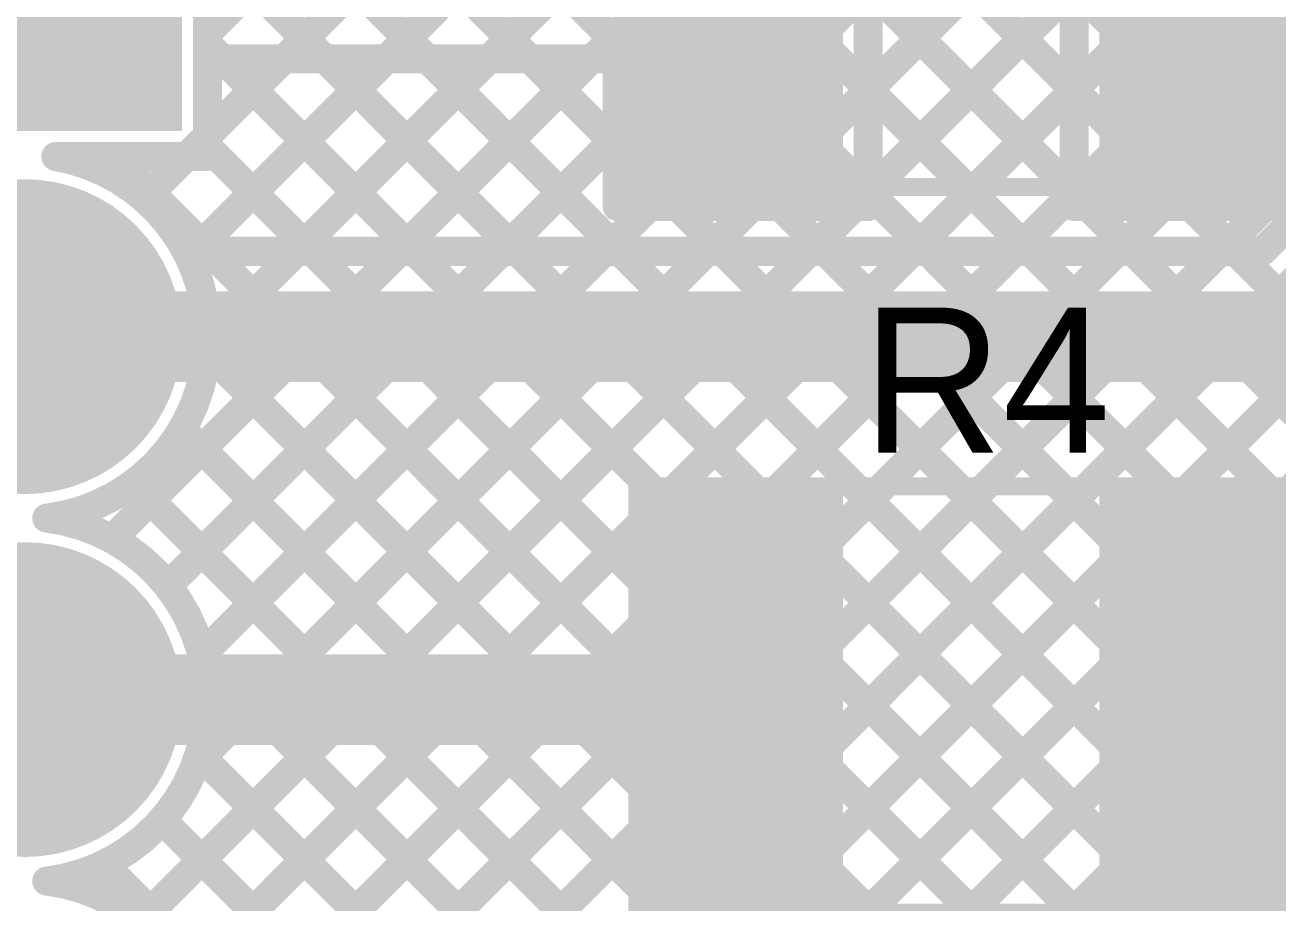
# Model space of a CAD drawing. Header units: millimetres. Extents: x 3.9 to 7.44, y 1.03 to 3.16.
# Drawn here: x 4.4202 to 4.7656, y 2.562 to 2.8038 of the extents above; entities that cross this region are included whole.
import ezdxf

# ---------------------------------------------------------------- set-up
doc = ezdxf.new("R2010")
doc.units = ezdxf.units.MM
doc.header["$MEASUREMENT"] = 0
for name, color, linetype in [('BottomLayer', 5, 'Continuous'), ('BottomSolder', 6, 'Continuous'), ('MultiLayer', 9, 'Continuous'), ('PadHoleLayer', 156, 'Continuous'), ('TopLayer', 1, 'Continuous'), ('TopOverlay', 2, 'Continuous'), ('TopPaste', 8, 'Continuous'), ('TopSolder', 216, 'Continuous')]:
    doc.layers.add(name, color=color, linetype=linetype)

# ---------------------------------------------------------------- blocks, each defined once
blk = doc.blocks.new('RES_1210_51')
at = {"layer": 'TopLayer'}
for points in [[(-0.08661, -0.05315), (-0.03937, -0.05315), (-0.08661, 0.05315), (-0.03937, 0.05315)], [(0.03937, -0.05315), (0.08661, -0.05315), (0.03937, 0.05315), (0.08661, 0.05315)]]:
    blk.add_solid(points, dxfattribs=at)
at = {"layer": 'TopOverlay', "const_width": 0.005}
for points in [[(-0.09198, -0.05875), (-0.09198, 0.05875)], [(-0.09198, 0.05875), (0.09201, 0.05875)], [(0.09201, -0.05875), (0.09201, 0.05875)], [(-0.09198, -0.05875), (0.09201, -0.05875)]]:
    blk.add_lwpolyline(points, dxfattribs=at)
at = {"layer": 'TopOverlay', "const_width": 0.0025}
for points in [[(-0.09323, 0.05875, 1), (-0.09073, 0.05875, 1)], [(-0.09323, 0.05875, 1), (-0.09073, 0.05875, 1)], [(0.09076, 0.05875, 1), (0.09326, 0.05875, 1)], [(0.09076, 0.05875, 1), (0.09326, 0.05875, 1)], [(-0.09323, -0.05875, 1), (-0.09073, -0.05875, 1)], [(-0.09323, -0.05875, 1), (-0.09073, -0.05875, 1)], [(0.09076, -0.05875, 1), (0.09326, -0.05875, 1)], [(0.09076, -0.05875, 1), (0.09326, -0.05875, 1)]]:
    blk.add_lwpolyline(points, format="xyb", close=True, dxfattribs=at)
at = {"layer": 'TopPaste'}
for points in [[(-0.08661, -0.05315), (-0.03937, -0.05315), (-0.08661, 0.05315), (-0.03937, 0.05315)], [(0.03937, -0.05315), (0.08661, -0.05315), (0.03937, 0.05315), (0.08661, 0.05315)]]:
    blk.add_solid(points, dxfattribs=at)
at = {"layer": 'TopSolder'}
for points in [[(-0.09061, -0.05715), (-0.03537, -0.05715), (-0.09061, 0.05715), (-0.03537, 0.05715)], [(0.03537, -0.05715), (0.09061, -0.05715), (0.03537, 0.05715), (0.09061, 0.05715)]]:
    blk.add_solid(points, dxfattribs=at)
blk = doc.blocks.new('RES_1210_53')
at = {"layer": 'TopLayer'}
for points in [[(-0.08661, -0.05315), (-0.03937, -0.05315), (-0.08661, 0.05315), (-0.03937, 0.05315)], [(0.03937, -0.05315), (0.08661, -0.05315), (0.03937, 0.05315), (0.08661, 0.05315)]]:
    blk.add_solid(points, dxfattribs=at)
at = {"layer": 'TopOverlay', "const_width": 0.005}
for points in [[(-0.09198, -0.05875), (-0.09198, 0.05875)], [(-0.09198, 0.05875), (0.09201, 0.05875)], [(0.09201, -0.05875), (0.09201, 0.05875)], [(-0.09198, -0.05875), (0.09201, -0.05875)]]:
    blk.add_lwpolyline(points, dxfattribs=at)
at = {"layer": 'TopOverlay', "const_width": 0.0025}
for points in [[(-0.09323, 0.05875, 1), (-0.09073, 0.05875, 1)], [(-0.09323, 0.05875, 1), (-0.09073, 0.05875, 1)], [(0.09076, 0.05875, 1), (0.09326, 0.05875, 1)], [(0.09076, 0.05875, 1), (0.09326, 0.05875, 1)], [(-0.09323, -0.05875, 1), (-0.09073, -0.05875, 1)], [(-0.09323, -0.05875, 1), (-0.09073, -0.05875, 1)], [(0.09076, -0.05875, 1), (0.09326, -0.05875, 1)], [(0.09076, -0.05875, 1), (0.09326, -0.05875, 1)]]:
    blk.add_lwpolyline(points, format="xyb", close=True, dxfattribs=at)
at = {"layer": 'TopPaste'}
for points in [[(-0.08661, -0.05315), (-0.03937, -0.05315), (-0.08661, 0.05315), (-0.03937, 0.05315)], [(0.03937, -0.05315), (0.08661, -0.05315), (0.03937, 0.05315), (0.08661, 0.05315)]]:
    blk.add_solid(points, dxfattribs=at)
at = {"layer": 'TopSolder'}
for points in [[(-0.09061, -0.05715), (-0.03537, -0.05715), (-0.09061, 0.05715), (-0.03537, 0.05715)], [(0.03537, -0.05715), (0.09061, -0.05715), (0.03537, 0.05715), (0.09061, 0.05715)]]:
    blk.add_solid(points, dxfattribs=at)
blk = doc.blocks.new('0705510042_59')
at = {"layer": 'BottomLayer', "const_width": 0.03937}
for points in [[(-0.44768, 0.45808, 1), (-0.40831, 0.45808, 1)], [(-0.34769, 0.45808, 1), (-0.30832, 0.45808, 1)]]:
    blk.add_lwpolyline(points, format="xyb", close=True, dxfattribs=at)
at = {"layer": 'BottomLayer'}
blk.add_solid([(-0.48863, 0.49745), (-0.56737, 0.49745), (-0.48863, 0.41871), (-0.56737, 0.41871)], dxfattribs=at)
at = {"layer": 'BottomSolder', "const_width": 0.04337}
for points in [[(-0.44969, 0.45808, 1), (-0.40631, 0.45808, 1)], [(-0.34969, 0.45808, 1), (-0.30632, 0.45808, 1)]]:
    blk.add_lwpolyline(points, format="xyb", close=True, dxfattribs=at)
at = {"layer": 'BottomSolder'}
blk.add_solid([(-0.48463, 0.50145), (-0.57137, 0.50145), (-0.48463, 0.41471), (-0.57137, 0.41471)], dxfattribs=at)
at = {"layer": 'MultiLayer', "const_width": 0.03937}
for points in [[(-0.44768, 0.45808, 1), (-0.40831, 0.45808, 1)], [(-0.34769, 0.45808, 1), (-0.30832, 0.45808, 1)]]:
    blk.add_lwpolyline(points, format="xyb", close=True, dxfattribs=at)
at = {"layer": 'MultiLayer'}
blk.add_solid([(-0.48863, 0.49745), (-0.56737, 0.49745), (-0.48863, 0.41871), (-0.56737, 0.41871)], dxfattribs=at)
at = {"layer": 'PadHoleLayer', "const_width": 0.02146}
for points in [[(-0.53873, 0.45808, 1), (-0.51727, 0.45808, 1)], [(-0.43873, 0.45808, 1), (-0.41727, 0.45808, 1)], [(-0.33873, 0.45808, 1), (-0.31727, 0.45808, 1)]]:
    blk.add_lwpolyline(points, format="xyb", close=True, dxfattribs=at)
at = {"layer": 'TopLayer', "const_width": 0.03937}
for points in [[(-0.44768, 0.45808, 1), (-0.40831, 0.45808, 1)], [(-0.34769, 0.45808, 1), (-0.30832, 0.45808, 1)]]:
    blk.add_lwpolyline(points, format="xyb", close=True, dxfattribs=at)
at = {"layer": 'TopLayer'}
blk.add_solid([(-0.48863, 0.49745), (-0.56737, 0.49745), (-0.48863, 0.41871), (-0.56737, 0.41871)], dxfattribs=at)
at = {"layer": 'TopSolder', "const_width": 0.04337}
for points in [[(-0.44969, 0.45808, 1), (-0.40631, 0.45808, 1)], [(-0.34969, 0.45808, 1), (-0.30632, 0.45808, 1)]]:
    blk.add_lwpolyline(points, format="xyb", close=True, dxfattribs=at)
at = {"layer": 'TopSolder'}
blk.add_solid([(-0.48463, 0.50145), (-0.57137, 0.50145), (-0.48463, 0.41471), (-0.57137, 0.41471)], dxfattribs=at)

msp = doc.modelspace()

# ---------------------------------------------------------------- linework, layer by layer
at = {"layer": 'BottomLayer', "const_width": 0.008}
for points in [[(4.35691, 2.997), (5.11056, 2.24336)], [(4.44283, 2.46294), (4.8949, 2.915)], [(4.44415, 2.66224), (4.69691, 2.915)], [(4.452, 2.55696), (4.81005, 2.915)], [(4.45862, 2.45043), (4.92318, 2.915)], [(4.45952, 2.64933), (4.72519, 2.915)], [(4.4647, 2.54137), (4.83833, 2.915)], [(4.46537, 2.74003), (4.64034, 2.915)], [(4.46734, 2.60058), (4.78176, 2.915)], [(4.46834, 2.40359), (4.97975, 2.915)], [(4.46846, 2.432), (4.95147, 2.915)], [(4.46889, 2.63042), (4.75348, 2.915)], [(4.47043, 2.71681), (4.66862, 2.915)], [(4.47044, 2.51883), (4.86661, 2.915)], [(4.47045, 2.77339), (4.61206, 2.915)], [(4.60862, 2.915), (5.10292, 2.4207)], [(4.6369, 2.915), (5.10977, 2.44214)], [(4.45089, 2.35785), (5.00423, 2.91119)], [(4.58778, 2.90755), (5.11233, 2.383)], [(4.46399, 2.34267), (5.01837, 2.89705)], [(4.48922, 2.89298), (5.11233, 2.26987)], [(4.57353, 2.89352), (5.11233, 2.35472)], [(4.55509, 2.88368), (5.11233, 2.32644)], [(4.47037, 2.32077), (5.03251, 2.88291)], [(4.47045, 2.80168), (4.55118, 2.88241)], [(4.53098, 2.8795), (5.11233, 2.29815)], [(4.44148, 2.2636), (5.04665, 2.86877)], [(4.47045, 2.76763), (4.47045, 2.86837)], [(4.45768, 2.25151), (5.0608, 2.85462)], [(4.47045, 2.85518), (5.10136, 2.22427)], [(4.47045, 2.8269), (5.08722, 2.21013)], [(4.47045, 2.79861), (5.07307, 2.19599)], [(4.46469, 2.76763), (4.47045, 2.77339)], [(4.47045, 2.77033), (5.05893, 2.18184)], [(4.42868, 2.76763), (4.47045, 2.76763)], [(4.44486, 2.76763), (5.04479, 2.1677)], [(4.4531, 2.75604), (4.46469, 2.76763)], [(4.47028, 2.71392), (5.03065, 2.15356)], [(4.46348, 2.69244), (4.91645, 2.23947)], [(4.45009, 2.67755), (4.9012, 2.22644)], [(4.46888, 2.63047), (4.88706, 2.21229)], [(4.46814, 2.60293), (4.87292, 2.19815)], [(4.45797, 2.58481), (4.85878, 2.18401)], [(4.4419, 2.5726), (4.84463, 2.16987)], [(4.43335, 2.56659), (4.4375, 2.57074)]]:
    msp.add_lwpolyline(points, dxfattribs=at)
at = {"layer": 'BottomLayer', "const_width": 0.004}
for points in [[(4.46845, 2.80168, 1), (4.47245, 2.80168, 1)], [(4.46845, 2.79861, 1), (4.47245, 2.79861, 1)], [(4.46845, 2.77339, 1), (4.47245, 2.77339, 1)], [(4.46845, 2.77339, 1), (4.47245, 2.77339, 1)], [(4.46845, 2.77033, 1), (4.47245, 2.77033, 1)], [(4.42668, 2.76763, 1), (4.43068, 2.76763, 1)], [(4.42668, 2.76763, 1), (4.43068, 2.76763, 1)], [(4.44286, 2.76763, 1), (4.44686, 2.76763, 1)], [(4.46268, 2.76763, 1), (4.46669, 2.76763, 1)], [(4.46268, 2.76763, 1), (4.46669, 2.76763, 1)], [(4.46845, 2.76763, 1), (4.47245, 2.76763, 1)], [(4.46845, 2.76763, 1), (4.47245, 2.76763, 1)], [(4.4511, 2.75604, 1), (4.4551, 2.75604, 1)], [(4.46337, 2.74003, 1), (4.46737, 2.74003, 1)], [(4.46845, 2.718, 1), (4.47245, 2.718, 1)], [(4.46845, 2.718, 1), (4.47245, 2.718, 1)], [(4.46843, 2.71681, 1), (4.47243, 2.71681, 1)], [(4.46828, 2.71392, 1), (4.47228, 2.71392, 1)], [(4.46148, 2.69244, 1), (4.46548, 2.69244, 1)], [(4.44809, 2.67755, 1), (4.45209, 2.67755, 1)], [(4.42417, 2.668, 1), (4.42817, 2.668, 1)], [(4.42417, 2.668, 1), (4.42817, 2.668, 1)], [(4.44215, 2.66224, 1), (4.44615, 2.66224, 1)], [(4.45752, 2.64933, 1), (4.46152, 2.64933, 1)], [(4.46688, 2.63047, 1), (4.47088, 2.63047, 1)], [(4.46689, 2.63042, 1), (4.47089, 2.63042, 1)], [(4.46845, 2.618, 1), (4.47245, 2.618, 1)], [(4.46845, 2.618, 1), (4.47245, 2.618, 1)], [(4.46534, 2.60058, 1), (4.46934, 2.60058, 1)], [(4.46614, 2.60293, 1), (4.47014, 2.60293, 1)], [(4.45597, 2.58481, 1), (4.45997, 2.58481, 1)], [(4.4399, 2.5726, 1), (4.4439, 2.5726, 1)], [(4.4355, 2.57074, 1), (4.4395, 2.57074, 1)], [(4.42417, 2.568, 1), (4.42817, 2.568, 1)], [(4.42417, 2.568, 1), (4.42817, 2.568, 1)], [(4.43135, 2.56659, 1), (4.43535, 2.56659, 1)]]:
    msp.add_lwpolyline(points, format="xyb", close=True, dxfattribs=at)
at = {"layer": 'BottomLayer', "const_width": 0.008}
for points in [[(4.42868, 2.76763, -0.364787), (4.47045, 2.718)], [(4.47045, 2.718, -0.379116), (4.42617, 2.668)], [(4.42617, 2.668, -0.379116), (4.47045, 2.618)], [(4.47045, 2.618, -0.379116), (4.42617, 2.568)], [(4.42617, 2.568, -0.379116), (4.47045, 2.518)]]:
    msp.add_lwpolyline(points, format="xyb", dxfattribs=at)
at = {"layer": 'TopLayer'}
for points, const_width in [([(4.65263, 2.75385), (4.65263, 2.88215)], 0.008), ([(4.70937, 2.75385), (4.70937, 2.88215)], 0.008), ([(4.65263, 2.8427), (4.70937, 2.78596)], 0.008), ([(4.65263, 2.78587), (4.70937, 2.84261)], 0.008), ([(4.771, 2.718), (4.873, 2.82)], 0.025), ([(4.65263, 2.81442), (4.70937, 2.75768)], 0.008), ([(4.65263, 2.75758), (4.70937, 2.81432)], 0.008), ([(4.46684, 2.7415), (4.51984, 2.7945)], 0.008), ([(4.47045, 2.7945), (4.58339, 2.7945)], 0.008), ([(4.47045, 2.77339), (4.49156, 2.7945)], 0.008), ([(4.47045, 2.76763), (4.47045, 2.7945)], 0.008), ([(4.47456, 2.7945), (4.52756, 2.7415)], 0.008), ([(4.49512, 2.7415), (4.54812, 2.7945)], 0.008), ([(4.50284, 2.7945), (4.55584, 2.7415)], 0.008), ([(4.52341, 2.7415), (4.57641, 2.7945)], 0.008), ([(4.53113, 2.7945), (4.58413, 2.7415)], 0.008), ([(4.55941, 2.7945), (4.58339, 2.77053)], 0.008), ([(4.58339, 2.75385), (4.58339, 2.7945)], 0.008), ([(4.65263, 2.78614), (4.69727, 2.7415)], 0.008), ([(4.66483, 2.7415), (4.70937, 2.78604)], 0.008), ([(4.46469, 2.76763), (4.47045, 2.77339)], 0.008), ([(4.55169, 2.7415), (4.58339, 2.77319)], 0.008), ([(4.47045, 2.77033), (4.49928, 2.7415)], 0.008), ([(4.42868, 2.76763), (4.47045, 2.76763)], 0.008), ([(4.44486, 2.76763), (4.47099, 2.7415)], 0.008), ([(4.4531, 2.75604), (4.46469, 2.76763)], 0.008), ([(4.6489, 2.75385), (4.65263, 2.75758)], 0.008), ([(4.65263, 2.75785), (4.66898, 2.7415)], 0.008), ([(4.69311, 2.7415), (4.70937, 2.75776)], 0.008), ([(4.70937, 2.75768), (4.7132, 2.75385)], 0.008), ([(4.57998, 2.7415), (4.59233, 2.75385)], 0.008), ([(4.58339, 2.75385), (4.65263, 2.75385)], 0.008), ([(4.60006, 2.75385), (4.61241, 2.7415)], 0.008), ([(4.60826, 2.7415), (4.62061, 2.75385)], 0.008), ([(4.62835, 2.75385), (4.6407, 2.7415)], 0.008), ([(4.63655, 2.7415), (4.6489, 2.75385)], 0.008), ([(4.70937, 2.75385), (4.77362, 2.75385)], 0.008), ([(4.7132, 2.75385), (4.72555, 2.7415)], 0.008), ([(4.7214, 2.7415), (4.73375, 2.75385)], 0.008), ([(4.74148, 2.75385), (4.75383, 2.7415)], 0.008), ([(4.74968, 2.7415), (4.76203, 2.75385)], 0.008), ([(4.76127, 2.7415), (4.77362, 2.75385)], 0.008), ([(4.46463, 2.7415), (4.76127, 2.7415)], 0.008), ([(4.42008, 2.718), (4.771, 2.718)], 0.025), ([(4.42008, 2.618), (4.61801, 2.618)], 0.025), ([(4.742, 2.619), (4.769, 2.619)], 0.02), ([(4.769, 2.62), (4.787, 2.62)], 0.02), ([(4.61801, 2.618), (4.622, 2.618)], 0.02), ([(4.622, 2.618), (4.623, 2.617)], 0.02)]:
    msp.add_lwpolyline(points, dxfattribs=dict(at, const_width=const_width))
for points, const_width in [([(4.46845, 2.7945, 1), (4.47245, 2.7945, 1)], 0.004), ([(4.46845, 2.7945, 1), (4.47245, 2.7945, 1)], 0.004), ([(4.47256, 2.7945, 1), (4.47656, 2.7945, 1)], 0.004), ([(4.48956, 2.7945, 1), (4.49356, 2.7945, 1)], 0.004), ([(4.50084, 2.7945, 1), (4.50484, 2.7945, 1)], 0.004), ([(4.51784, 2.7945, 1), (4.52184, 2.7945, 1)], 0.004), ([(4.52913, 2.7945, 1), (4.53313, 2.7945, 1)], 0.004), ([(4.54612, 2.7945, 1), (4.55012, 2.7945, 1)], 0.004), ([(4.55741, 2.7945, 1), (4.56141, 2.7945, 1)], 0.004), ([(4.57441, 2.7945, 1), (4.57841, 2.7945, 1)], 0.004), ([(4.58139, 2.7945, 1), (4.58539, 2.7945, 1)], 0.004), ([(4.58139, 2.7945, 1), (4.58539, 2.7945, 1)], 0.004), ([(4.65063, 2.78614, 1), (4.65463, 2.78614, 1)], 0.004), ([(4.65063, 2.78587, 1), (4.65463, 2.78587, 1)], 0.004), ([(4.70737, 2.78604, 1), (4.71137, 2.78604, 1)], 0.004), ([(4.70737, 2.78596, 1), (4.71137, 2.78596, 1)], 0.004), ([(4.46845, 2.77339, 1), (4.47245, 2.77339, 1)], 0.004), ([(4.46845, 2.77339, 1), (4.47245, 2.77339, 1)], 0.004), ([(4.58139, 2.77319, 1), (4.58539, 2.77319, 1)], 0.004), ([(4.46845, 2.77033, 1), (4.47245, 2.77033, 1)], 0.004), ([(4.58139, 2.77053, 1), (4.58539, 2.77053, 1)], 0.004), ([(4.42668, 2.76763, 1), (4.43068, 2.76763, 1)], 0.004), ([(4.42668, 2.76763, 1), (4.43068, 2.76763, 1)], 0.004), ([(4.44286, 2.76763, 1), (4.44686, 2.76763, 1)], 0.004), ([(4.46268, 2.76763, 1), (4.46669, 2.76763, 1)], 0.004), ([(4.46268, 2.76763, 1), (4.46669, 2.76763, 1)], 0.004), ([(4.46845, 2.76763, 1), (4.47245, 2.76763, 1)], 0.004), ([(4.46845, 2.76763, 1), (4.47245, 2.76763, 1)], 0.004), ([(4.4511, 2.75604, 1), (4.4551, 2.75604, 1)], 0.004), ([(4.65063, 2.75785, 1), (4.65463, 2.75785, 1)], 0.004), ([(4.65063, 2.75758, 1), (4.65463, 2.75758, 1)], 0.004), ([(4.65063, 2.75758, 1), (4.65463, 2.75758, 1)], 0.004), ([(4.70737, 2.75776, 1), (4.71137, 2.75776, 1)], 0.004), ([(4.70737, 2.75768, 1), (4.71137, 2.75768, 1)], 0.004), ([(4.70737, 2.75768, 1), (4.71137, 2.75768, 1)], 0.004), ([(4.58139, 2.75385, 1), (4.58539, 2.75385, 1)], 0.004), ([(4.58139, 2.75385, 1), (4.58539, 2.75385, 1)], 0.004), ([(4.59033, 2.75385, 1), (4.59433, 2.75385, 1)], 0.004), ([(4.59806, 2.75385, 1), (4.60206, 2.75385, 1)], 0.004), ([(4.61861, 2.75385, 1), (4.62261, 2.75385, 1)], 0.004), ([(4.62635, 2.75385, 1), (4.63035, 2.75385, 1)], 0.004), ([(4.6469, 2.75385, 1), (4.6509, 2.75385, 1)], 0.004), ([(4.6469, 2.75385, 1), (4.6509, 2.75385, 1)], 0.004), ([(4.65063, 2.75385, 1), (4.65463, 2.75385, 1)], 0.004), ([(4.65063, 2.75385, 1), (4.65463, 2.75385, 1)], 0.004), ([(4.70737, 2.75385, 1), (4.71137, 2.75385, 1)], 0.004), ([(4.70737, 2.75385, 1), (4.71137, 2.75385, 1)], 0.004), ([(4.7112, 2.75385, 1), (4.7152, 2.75385, 1)], 0.004), ([(4.7112, 2.75385, 1), (4.7152, 2.75385, 1)], 0.004), ([(4.73175, 2.75385, 1), (4.73575, 2.75385, 1)], 0.004), ([(4.73948, 2.75385, 1), (4.74348, 2.75385, 1)], 0.004), ([(4.76003, 2.75385, 1), (4.76403, 2.75385, 1)], 0.004), ([(4.46263, 2.7415, 1), (4.46663, 2.7415, 1)], 0.004), ([(4.46263, 2.7415, 1), (4.46663, 2.7415, 1)], 0.004), ([(4.46484, 2.7415, 1), (4.46884, 2.7415, 1)], 0.004), ([(4.46899, 2.7415, 1), (4.47299, 2.7415, 1)], 0.004), ([(4.49312, 2.7415, 1), (4.49712, 2.7415, 1)], 0.004), ([(4.49728, 2.7415, 1), (4.50128, 2.7415, 1)], 0.004), ([(4.52141, 2.7415, 1), (4.52541, 2.7415, 1)], 0.004), ([(4.52556, 2.7415, 1), (4.52956, 2.7415, 1)], 0.004), ([(4.54969, 2.7415, 1), (4.55369, 2.7415, 1)], 0.004), ([(4.55384, 2.7415, 1), (4.55784, 2.7415, 1)], 0.004), ([(4.57798, 2.7415, 1), (4.58198, 2.7415, 1)], 0.004), ([(4.58213, 2.7415, 1), (4.58613, 2.7415, 1)], 0.004), ([(4.60626, 2.7415, 1), (4.61026, 2.7415, 1)], 0.004), ([(4.61041, 2.7415, 1), (4.61441, 2.7415, 1)], 0.004), ([(4.63455, 2.7415, 1), (4.63855, 2.7415, 1)], 0.004), ([(4.6387, 2.7415, 1), (4.6427, 2.7415, 1)], 0.004), ([(4.66283, 2.7415, 1), (4.66683, 2.7415, 1)], 0.004), ([(4.66698, 2.7415, 1), (4.67098, 2.7415, 1)], 0.004), ([(4.69111, 2.7415, 1), (4.69511, 2.7415, 1)], 0.004), ([(4.69527, 2.7415, 1), (4.69927, 2.7415, 1)], 0.004), ([(4.7194, 2.7415, 1), (4.7234, 2.7415, 1)], 0.004), ([(4.72355, 2.7415, 1), (4.72755, 2.7415, 1)], 0.004), ([(4.74768, 2.7415, 1), (4.75168, 2.7415, 1)], 0.004), ([(4.75183, 2.7415, 1), (4.75583, 2.7415, 1)], 0.004), ([(4.75927, 2.7415, 1), (4.76327, 2.7415, 1)], 0.004), ([(4.75927, 2.7415, 1), (4.76327, 2.7415, 1)], 0.004), ([(4.41383, 2.718, 1), (4.42633, 2.718, 1)], 0.0125), ([(4.76475, 2.718, 1), (4.77725, 2.718, 1)], 0.0125), ([(4.76475, 2.718, 1), (4.77725, 2.718, 1)], 0.0125), ([(4.41383, 2.618, 1), (4.42633, 2.618, 1)], 0.0125), ([(4.61176, 2.618, 1), (4.62426, 2.618, 1)], 0.0125), ([(4.737, 2.619, 1), (4.747, 2.619, 1)], 0.01), ([(4.764, 2.62, 1), (4.774, 2.62, 1)], 0.01), ([(4.764, 2.619, 1), (4.774, 2.619, 1)], 0.01), ([(4.61301, 2.618, 1), (4.62301, 2.618, 1)], 0.01), ([(4.617, 2.618, 1), (4.627, 2.618, 1)], 0.01), ([(4.617, 2.618, 1), (4.627, 2.618, 1)], 0.01), ([(4.618, 2.617, 1), (4.628, 2.617, 1)], 0.01)]:
    msp.add_lwpolyline(points, format="xyb", close=True, dxfattribs=dict(at, const_width=const_width))
at = {"layer": 'TopLayer', "const_width": 0.008}
msp.add_lwpolyline([(4.42868, 2.76763, -0.2325), (4.46463, 2.7415)], format="xyb", dxfattribs=at)

# ---------------------------------------------------------------- block references
at = {"rotation": 270}
msp.add_blockref('0705510042_59', (3.962, 2.29), dxfattribs=at)
for name, p in [('RES_1210_53', (4.681, 2.818)), ('RES_1210_51', (4.681, 2.618))]:
    msp.add_blockref(name, p)

# ---------------------------------------------------------------- texts
at = {"layer": 'TopOverlay'}
msp.add_text('R4', height=0.04, dxfattribs=at).set_placement((4.651, 2.686))

doc.saveas('drawing.dxf')
